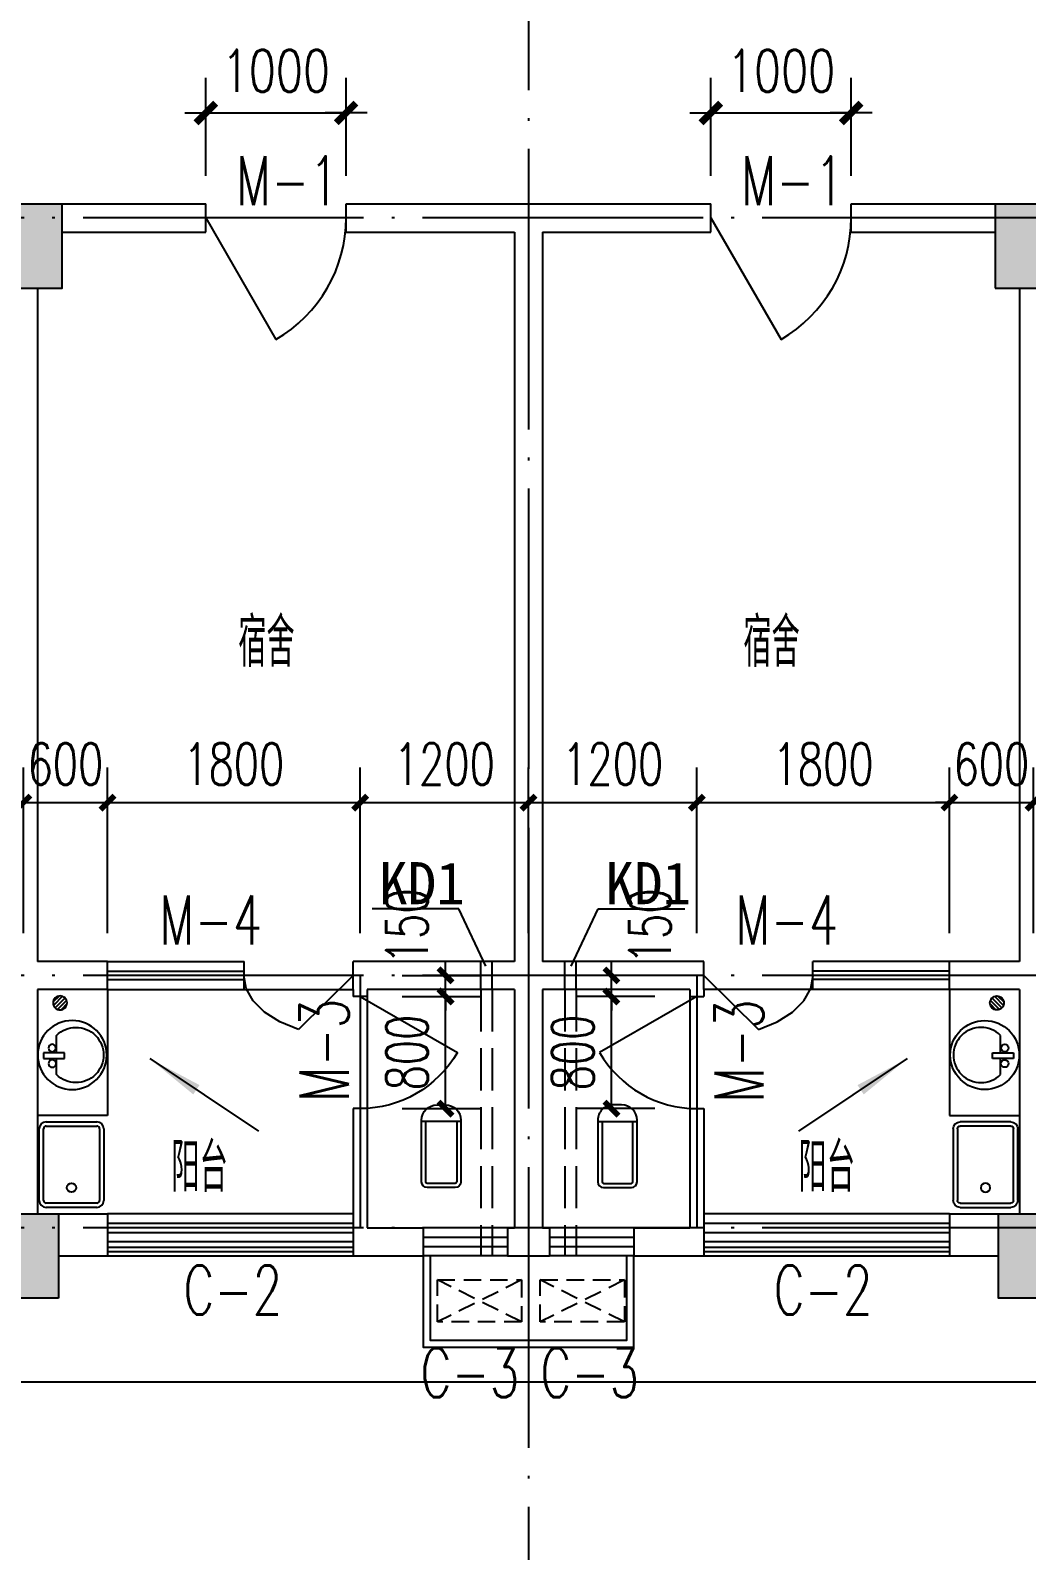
# Model space of a CAD drawing. Extents: x -105837 to 547563, y 466041 to 508041.
# Drawn here: x 40920 to 48020, y 477346 to 488185 of the extents above; entities that cross this region are included whole.
import ezdxf
from ezdxf.enums import TextEntityAlignment as Align

# ---------------------------------------------------------------- set-up
doc = ezdxf.new("R2010")
doc.units = 0
doc.header["$LTSCALE"] = 1000
doc.header["$MEASUREMENT"] = 0
for name, pattern in [('DASH', [0.35, 0.25, -0.1]), ('DOTE', [2.42, 2, -0.2, 0.02, -0.2]), ('HIDDEN2', [0.1875, 0.125, -0.0625])]:
    doc.linetypes.add(name, pattern=pattern)
doc.layers.get('0').update_dxf_attribs({"linetype": 'CONTINUOUS'})
doc.layers.get('DEFPOINTS').update_dxf_attribs({"linetype": 'CONTINUOUS'})
for name, color, linetype in [('2106', 2, 'CONTINUOUS'), ('COLUMN', 4, 'CONTINUOUS'), ('DOTE', 1, 'DOTE'), ('K-空调', 33, 'CONTINUOUS'), ('PUB_DIM', 3, 'CONTINUOUS'), ('S详图索引', 7, 'CONTINUOUS'), ('t-填充', 8, 'CONTINUOUS'), ('WALL', 255, 'CONTINUOUS'), ('WINDOW', 4, 'CONTINUOUS'), ('WINDOW_TEXT', 7, 'CONTINUOUS'), ('洁具', 6, 'CONTINUOUS'), ('管井', 5, 'CONTINUOUS'), ('门窗名称', 7, 'CONTINUOUS')]:
    doc.layers.add(name, color=color, linetype=linetype)
doc.styles.add('_TCH_DIM_T3', font='SIMPLEX', dxfattribs={"width": 0.705882, "bigfont": 'GBCBIG'})
doc.styles.add('DIM_FONT', font='SIMPLEX.shx', dxfattribs={"width": 0.75})
doc.styles.add('SIMPLEX', font='SIMPLEX.SHX')
doc.styles.get("Standard").update_dxf_attribs({"font": 'txt.shx', "bigfont": 'hzdx.shx'})
doc.styles.add('国标仿宋', font='SIMPLEX.shx', dxfattribs={"width": 0.75, "bigfont": 'gbhzfs.shx'})
doc.styles.add('黑体', font='simhei.ttf', dxfattribs={"width": 0.7})
doc.dimstyles.new('_TCH_ARCH&&100', dxfattribs={"dimtxt": 297.5, "dimasz": 100, "dimexe": 250, "dimexo": 300, "dimgap": 126.25, "dimtad": 1, "dimdec": 0, "dimzin": 0, "dimdsep": 46, "dimtxsty": '_TCH_DIM_T3', "dimblk": 'ARCHTICK', "dimcen": 0.09, "dimclrt": 7, "dimazin": 2, "dimtfac": 1, "dimtdec": 0, "dimtix": 1, "dimtmove": 2, "dimatfit": 3, "dimfxl": 1, "dimtolj": 1, "dimtzin": 0, "dimarcsym": 0})
doc.dimstyles.new('DIMN', dxfattribs={"dimtxt": 300, "dimasz": 1, "dimexe": 250, "dimexo": 300, "dimgap": 150, "dimtad": 1, "dimdec": 0, "dimzin": 0, "dimdsep": 46, "dimtxsty": 'DIM_FONT', "dimblk": '_DIMX', "dimcen": 0.09, "dimclrt": 7, "dimadec": 0, "dimazin": 0, "dimtfac": 1, "dimtdec": 0, "dimtix": 1, "dimtmove": 2, "dimatfit": 3, "dimldrblk": '_DIMX', "dimfxl": 1, "dimtolj": 1, "dimtzin": 0, "dimarcsym": 0})

# ---------------------------------------------------------------- blocks, each defined once
blk = doc.blocks.new('10')
at = {"layer": '2106', "color": 8}
for points in [[(237104, 287460), (236554, 287460), (237104, 286860), (236554, 286860)], [(244304, 287460), (243754, 287460), (244304, 286860), (243754, 286860)], [(237079, 280260), (236579, 280260), (237079, 279660), (236579, 279660)], [(244279, 280260), (243779, 280260), (244279, 279660), (243779, 279660)]]:
    blk.add_solid(points, dxfattribs=at)
at = {"layer": 'COLUMN'}
for points in [[(236554, 286860), (237104, 286860), (237104, 287460), (236554, 287460)], [(243754, 286860), (244304, 286860), (244304, 287460), (243754, 287460)], [(237079, 279660), (236579, 279660), (236579, 280260), (237079, 280260)], [(244279, 279660), (243779, 279660), (243779, 280260), (244279, 280260)]]:
    blk.add_lwpolyline(points, close=True, dxfattribs=at)
blk = doc.blocks.new('_DIMX')
blk.add_line((-150, 0), (150, 0))
at = {"const_width": 50}
blk.add_lwpolyline([(-70, -70), (70, 70)], dxfattribs=at)
blk = doc.blocks.new('*D270')
at = {"layer": 'DEFPOINTS', "color": 0, "transparency": 16777216}
for p in [(43170, 487596), (42170, 486847), (43170, 486847)]:
    blk.add_point(p, dxfattribs=at)
at = {"layer": 'PUB_DIM', "color": 0, "lineweight": -2, "transparency": 16777216}
for p, q in [((42170, 487147), (42170, 487846)), ((43170, 487147), (43170, 487846)), ((42169, 487596), (42168, 487596)), ((42170, 487596), (43170, 487596)), ((43171, 487596), (43172, 487596))]:
    blk.add_line(p, q, dxfattribs=at)
blk.add_blockref('_DIMX', (42170, 487596), dxfattribs=at)
at = {"layer": 'PUB_DIM', "color": 0, "lineweight": -2, "transparency": 16777216, "rotation": 180}
blk.add_blockref('_DIMX', (43170, 487596), dxfattribs=at)
at = {"layer": 'PUB_DIM', "color": 7, "transparency": 16777216, "insert": (42670, 487896), "char_height": 300, "attachment_point": 5, "style": 'DIM_FONT'}
blk.add_mtext('\\A1;1000', dxfattribs=at)
blk = doc.blocks.new('_dblk')
blk.add_line((-0.5, 0), (0, -0.866))
blk.add_arc((-0.5, 0), 1, 300, 0)
at = {"layer": 'WINDOW_TEXT', "style": 'SIMPLEX', "flags": 9}
blk.add_attdef('A', text='', height=1, dxfattribs=at).set_placement((0, 1.5), align=Align.MIDDLE)
blk = doc.blocks.new('_WBLK')
for p, q in [((-0.5, 0.5), (0.5, 0.5)), ((0.5, 0.1667), (-0.5, 0.1667)), ((0.5, -0.1667), (-0.5, -0.1667)), ((-0.5, -0.5), (0.5, -0.5))]:
    blk.add_line(p, q)
at = {"layer": 'WINDOW_TEXT', "style": 'SIMPLEX', "flags": 9}
blk.add_attdef('A', text='', height=1, dxfattribs=at).set_placement((0, 1.5), align=Align.MIDDLE)
blk = doc.blocks.new('_B8IMA')
for p, q in [((0.2774, 1.9293), (0.202, 1.6557)), ((0.5, 0), (0.2774, 1.9293)), ((0.202, 1.6557), (0.1396, 1.3096)), ((0.1396, 1.3096), (0.093, 0.9062)), ((0.093, 0.9062), (0.0642, 0.4632)), ((-0.5, 0.5), (0.0562, 0.5)), ((0.0562, 0.5), (0.0562, -0.5)), ((0.0642, 0.4632), (0.0545, 0)), ((-0.5, 0.15), (0.0562, 0.15)), ((-0.5, -0.15), (0.0562, -0.15)), ((-0.5, -0.5), (0.0562, -0.5))]:
    blk.add_line(p, q)
blk = doc.blocks.new('_arrow')
blk.add_solid([(0, 0), (-1, 0.1), (-1, -0.1)])
blk = doc.blocks.new('831Q1OE7')
at = {"color": 0}
for p, q in [((-49, 7), (-7, 49)), ((-47, -18), (18, 47)), ((-35, -35), (35, 35)), ((-18, -47), (47, 18)), ((7, -49), (49, -7))]:
    blk.add_line(p, q, dxfattribs=at)
at = {"extrusion": (0, 0, -1)}
blk.add_ellipse((0, 0), major_axis=(35.4, 35.4), ratio=1, dxfattribs=at)
at = {"width": 0.8, "flags": 9}
for tag in ['XSIZE', 'YSIZE']:
    blk.add_attdef(tag, (0, 0), '', height=0.5, dxfattribs=at)
blk = doc.blocks.new('_E33IEP')
for p, q in [((135, 135), (135, 20)), ((44, -21), (44, 20)), ((44, 20), (194, 20)), ((194, 20), (194, -21)), ((194, -21), (44, -21)), ((135, -21), (135, -144))]:
    blk.add_line(p, q)
for centre, radius in [((248, -5), 246), ((106, 56), 26.7), ((105, -55), 26.7)]:
    blk.add_circle(centre, radius)
blk.add_arc((274, -5), 197, 225.2527, 134.7473)
at = {"style": 'DIM_FONT', "width": 0.8, "flags": 9}
for tag in ['XSIZE', 'YSIZE']:
    blk.add_attdef(tag, (0, 0), '', height=0.5, dxfattribs=at)
at = {"width": 0.8, "flags": 9}
for tag in ['YSIZE', 'XSIZE']:
    blk.add_attdef(tag, (2, -251), '', height=150, dxfattribs=at)
blk = doc.blocks.new('831PN7ET')
for p, q in [((-255, 0), (255, 0)), ((-305, -410), (-305, -50)), ((-275, -410), (-275, -50)), ((-255, -30), (255, -30)), ((275, -50), (275, -410)), ((305, -50), (305, -410)), ((255, -430), (-255, -430)), ((255, -460), (-255, -460))]:
    blk.add_line(p, q)
blk.add_circle((165, -230), 32.5)
for centre, radius, start, end in [((-255, -50), 50, 90, 180), ((255, -50), 50, 0, 90), ((-255, -50), 20, 90, 180), ((255, -50), 20, 0, 90), ((-255, -410), 50, 180, 270), ((-255, -410), 20, 180, 270), ((255, -410), 50, 270, 0), ((255, -410), 20, 270, 0)]:
    blk.add_arc(centre, radius, start, end)
at = {"width": 0.8, "flags": 9}
for tag in ['XSIZE', 'YSIZE']:
    blk.add_attdef(tag, (0, 0), '', height=0.5, dxfattribs=at)
blk = doc.blocks.new('831OOUV1')
for p, q in [((100, 0), (-100, 0)), ((-140, -40), (-140, -480)), ((-110, -40), (-110, -470)), ((100, -30), (-100, -30)), ((110, -470), (110, -40)), ((140, -480), (140, -40)), ((140, -470), (-140, -470)), ((-30, -590), (30, -590))]:
    blk.add_line(p, q)
for centre, radius, start, end in [((-100, -40), 40, 90, 180), ((100, -40), 40, 0, 90), ((-100, -40), 10, 90, 180), ((100, -40), 10, 0, 90), ((-30, -480), 110, 180, 270), ((30, -480), 110, 270, 0)]:
    blk.add_arc(centre, radius, start, end)
at = {"width": 0.8, "flags": 9}
for tag in ['XSIZE', 'YSIZE']:
    blk.add_attdef(tag, (0, 0), '', height=0.5, dxfattribs=at)
blk = doc.blocks.new('*D447')
at = {"layer": 'DEFPOINTS', "color": 0, "transparency": 16777216}
for p in [(46770, 487596), (45770, 486847), (46770, 486847)]:
    blk.add_point(p, dxfattribs=at)
at = {"layer": 'PUB_DIM', "color": 0, "lineweight": -2, "transparency": 16777216}
for p, q in [((45770, 487147), (45770, 487846)), ((46770, 487147), (46770, 487846)), ((45769, 487596), (45768, 487596)), ((45770, 487596), (46770, 487596)), ((46771, 487596), (46772, 487596))]:
    blk.add_line(p, q, dxfattribs=at)
blk.add_blockref('_DIMX', (45770, 487596), dxfattribs=at)
at = {"layer": 'PUB_DIM', "color": 0, "lineweight": -2, "transparency": 16777216, "rotation": 180}
blk.add_blockref('_DIMX', (46770, 487596), dxfattribs=at)
at = {"layer": 'PUB_DIM', "color": 7, "transparency": 16777216, "insert": (46270, 487896), "char_height": 300, "attachment_point": 5, "style": 'DIM_FONT'}
blk.add_mtext('\\A1;1000', dxfattribs=at)
blk = doc.blocks.new('_ArchTick')
at = {"color": 0, "linetype": 'ByBlock', "const_width": 0.4}
blk.add_lwpolyline([(-0.5, -0.5), (0.5, 0.5)], dxfattribs=at)
blk = doc.blocks.new('*D881')
at = {"layer": 'DEFPOINTS', "color": 0, "transparency": 16777216}
for p in [(45061, 481447), (45670, 481447), (45670, 481297)]:
    blk.add_point(p, dxfattribs=at)
at = {"layer": 'PUB_DIM', "color": 0, "lineweight": -2, "transparency": 16777216}
for p, q in [((45370, 481447), (44811, 481447)), ((45061, 481447), (45061, 481547)), ((45061, 481297), (45061, 481447)), ((45370, 481297), (44811, 481297)), ((45061, 481297), (45061, 481197))]:
    blk.add_line(p, q, dxfattribs=at)
at = {"layer": 'PUB_DIM', "color": 0, "lineweight": -2, "transparency": 16777216, "xscale": 100, "yscale": 100, "zscale": 100}
for p, rotation in [((45061, 481447), 270), ((45061, 481297), 90)]:
    blk.add_blockref('_ArchTick', p, dxfattribs=dict(at, rotation=rotation))
at = {"layer": 'PUB_DIM', "color": 7, "transparency": 16777216, "insert": (45336, 481797), "char_height": 297.5, "attachment_point": 5, "rotation": 90, "style": '_TCH_DIM_T3'}
blk.add_mtext('\\A1;150', dxfattribs=at)
blk = doc.blocks.new('*D882')
at = {"layer": 'DEFPOINTS', "color": 0, "transparency": 16777216}
for p in [(45061, 481297), (45670, 481297), (45670, 480497)]:
    blk.add_point(p, dxfattribs=at)
at = {"layer": 'PUB_DIM', "color": 0, "lineweight": -2, "transparency": 16777216}
for p, q in [((45370, 481297), (44811, 481297)), ((45061, 480497), (45061, 481297)), ((45370, 480497), (44811, 480497))]:
    blk.add_line(p, q, dxfattribs=at)
at = {"layer": 'PUB_DIM', "color": 0, "lineweight": -2, "transparency": 16777216, "xscale": 100, "yscale": 100, "zscale": 100}
for p, rotation in [((45061, 481297), 90), ((45061, 480497), 270)]:
    blk.add_blockref('_ArchTick', p, dxfattribs=dict(at, rotation=rotation))
at = {"layer": 'PUB_DIM', "color": 7, "transparency": 16777216, "insert": (44786, 480897), "char_height": 297.5, "attachment_point": 5, "rotation": 90, "style": '_TCH_DIM_T3'}
blk.add_mtext('\\A1;800', dxfattribs=at)
blk = doc.blocks.new('*D883')
at = {"layer": 'DEFPOINTS', "color": 0, "transparency": 16777216}
for p in [(43270, 481447), (43879, 481447), (43270, 481297)]:
    blk.add_point(p, dxfattribs=at)
at = {"layer": 'PUB_DIM', "color": 0, "lineweight": -2, "transparency": 16777216}
for p, q in [((43570, 481447), (44129, 481447)), ((43879, 481447), (43879, 481547)), ((43879, 481297), (43879, 481447)), ((43570, 481297), (44129, 481297)), ((43879, 481297), (43879, 481197))]:
    blk.add_line(p, q, dxfattribs=at)
at = {"layer": 'PUB_DIM', "color": 0, "lineweight": -2, "transparency": 16777216, "xscale": 100, "yscale": 100, "zscale": 100}
for p, rotation in [((43879, 481447), 270), ((43879, 481297), 90)]:
    blk.add_blockref('_ArchTick', p, dxfattribs=dict(at, rotation=rotation))
at = {"layer": 'PUB_DIM', "color": 7, "transparency": 16777216, "insert": (43604, 481797), "char_height": 297.5, "attachment_point": 5, "rotation": 90, "style": '_TCH_DIM_T3'}
blk.add_mtext('\\A1;150', dxfattribs=at)
blk = doc.blocks.new('*D884')
at = {"layer": 'DEFPOINTS', "color": 0, "transparency": 16777216}
for p in [(43270, 481297), (43879, 481297), (43270, 480497)]:
    blk.add_point(p, dxfattribs=at)
at = {"layer": 'PUB_DIM', "color": 0, "lineweight": -2, "transparency": 16777216}
for p, q in [((43570, 481297), (44129, 481297)), ((43879, 480497), (43879, 481297)), ((43570, 480497), (44129, 480497))]:
    blk.add_line(p, q, dxfattribs=at)
at = {"layer": 'PUB_DIM', "color": 0, "lineweight": -2, "transparency": 16777216, "xscale": 100, "yscale": 100, "zscale": 100}
for p, rotation in [((43879, 481297), 90), ((43879, 480497), 270)]:
    blk.add_blockref('_ArchTick', p, dxfattribs=dict(at, rotation=rotation))
at = {"layer": 'PUB_DIM', "color": 7, "transparency": 16777216, "insert": (43604, 480897), "char_height": 297.5, "attachment_point": 5, "rotation": 90, "style": '_TCH_DIM_T3'}
blk.add_mtext('\\A1;800', dxfattribs=at)
blk = doc.blocks.new('*D885')
at = {"layer": 'DEFPOINTS', "color": 0, "transparency": 16777216}
for p in [(48070, 482679), (47470, 481447), (48070, 481447)]:
    blk.add_point(p, dxfattribs=at)
at = {"layer": 'PUB_DIM', "color": 0, "lineweight": -2, "transparency": 16777216}
for p, q in [((47470, 481747), (47470, 482929)), ((48070, 481747), (48070, 482929)), ((47470, 482679), (47370, 482679)), ((47470, 482679), (48070, 482679)), ((48070, 482679), (48170, 482679))]:
    blk.add_line(p, q, dxfattribs=at)
at = {"layer": 'PUB_DIM', "color": 0, "lineweight": -2, "transparency": 16777216, "xscale": 100, "yscale": 100, "zscale": 100}
blk.add_blockref('_ArchTick', (47470, 482679), dxfattribs=at)
at = {"layer": 'PUB_DIM', "color": 0, "lineweight": -2, "transparency": 16777216, "xscale": 100, "yscale": 100, "zscale": 100, "rotation": 180}
blk.add_blockref('_ArchTick', (48070, 482679), dxfattribs=at)
at = {"layer": 'PUB_DIM', "color": 7, "transparency": 16777216, "insert": (47770, 482954), "char_height": 297.5, "attachment_point": 5, "style": '_TCH_DIM_T3'}
blk.add_mtext('\\A1;600', dxfattribs=at)
blk = doc.blocks.new('*D886')
at = {"layer": 'DEFPOINTS', "color": 0, "transparency": 16777216}
for p in [(47470, 482679), (45670, 481447), (47470, 481447)]:
    blk.add_point(p, dxfattribs=at)
at = {"layer": 'PUB_DIM', "color": 0, "lineweight": -2, "transparency": 16777216}
for p, q in [((45670, 481747), (45670, 482929)), ((47470, 481747), (47470, 482929)), ((45670, 482679), (47470, 482679))]:
    blk.add_line(p, q, dxfattribs=at)
at = {"layer": 'PUB_DIM', "color": 0, "lineweight": -2, "transparency": 16777216, "xscale": 100, "yscale": 100, "zscale": 100, "rotation": 180}
blk.add_blockref('_ArchTick', (45670, 482679), dxfattribs=at)
at = {"layer": 'PUB_DIM', "color": 0, "lineweight": -2, "transparency": 16777216, "xscale": 100, "yscale": 100, "zscale": 100}
blk.add_blockref('_ArchTick', (47470, 482679), dxfattribs=at)
at = {"layer": 'PUB_DIM', "color": 7, "transparency": 16777216, "insert": (46570, 482954), "char_height": 297.5, "attachment_point": 5, "style": '_TCH_DIM_T3'}
blk.add_mtext('\\A1;1800', dxfattribs=at)
blk = doc.blocks.new('*D887')
at = {"layer": 'DEFPOINTS', "color": 0, "transparency": 16777216}
for p in [(45670, 482679), (44470, 481447), (45670, 481447)]:
    blk.add_point(p, dxfattribs=at)
at = {"layer": 'PUB_DIM', "color": 0, "lineweight": -2, "transparency": 16777216}
for p, q in [((44470, 481747), (44470, 482929)), ((45670, 481747), (45670, 482929)), ((44470, 482679), (45670, 482679))]:
    blk.add_line(p, q, dxfattribs=at)
at = {"layer": 'PUB_DIM', "color": 0, "lineweight": -2, "transparency": 16777216, "xscale": 100, "yscale": 100, "zscale": 100, "rotation": 180}
blk.add_blockref('_ArchTick', (44470, 482679), dxfattribs=at)
at = {"layer": 'PUB_DIM', "color": 0, "lineweight": -2, "transparency": 16777216, "xscale": 100, "yscale": 100, "zscale": 100}
blk.add_blockref('_ArchTick', (45670, 482679), dxfattribs=at)
at = {"layer": 'PUB_DIM', "color": 7, "transparency": 16777216, "insert": (45070, 482954), "char_height": 297.5, "attachment_point": 5, "style": '_TCH_DIM_T3'}
blk.add_mtext('\\A1;1200', dxfattribs=at)
blk = doc.blocks.new('*D888')
at = {"layer": 'DEFPOINTS', "color": 0, "transparency": 16777216}
for p in [(44470, 482679), (43270, 481447), (44470, 481447)]:
    blk.add_point(p, dxfattribs=at)
at = {"layer": 'PUB_DIM', "color": 0, "lineweight": -2, "transparency": 16777216}
for p, q in [((43270, 481747), (43270, 482929)), ((44470, 481747), (44470, 482929)), ((43270, 482679), (44470, 482679))]:
    blk.add_line(p, q, dxfattribs=at)
at = {"layer": 'PUB_DIM', "color": 0, "lineweight": -2, "transparency": 16777216, "xscale": 100, "yscale": 100, "zscale": 100, "rotation": 180}
blk.add_blockref('_ArchTick', (43270, 482679), dxfattribs=at)
at = {"layer": 'PUB_DIM', "color": 0, "lineweight": -2, "transparency": 16777216, "xscale": 100, "yscale": 100, "zscale": 100}
blk.add_blockref('_ArchTick', (44470, 482679), dxfattribs=at)
at = {"layer": 'PUB_DIM', "color": 7, "transparency": 16777216, "insert": (43870, 482954), "char_height": 297.5, "attachment_point": 5, "style": '_TCH_DIM_T3'}
blk.add_mtext('\\A1;1200', dxfattribs=at)
blk = doc.blocks.new('*D889')
at = {"layer": 'DEFPOINTS', "color": 0, "transparency": 16777216}
for p in [(43270, 482679), (41470, 481447), (43270, 481447)]:
    blk.add_point(p, dxfattribs=at)
at = {"layer": 'PUB_DIM', "color": 0, "lineweight": -2, "transparency": 16777216}
for p, q in [((41470, 481747), (41470, 482929)), ((43270, 481747), (43270, 482929)), ((41470, 482679), (43270, 482679))]:
    blk.add_line(p, q, dxfattribs=at)
at = {"layer": 'PUB_DIM', "color": 0, "lineweight": -2, "transparency": 16777216, "xscale": 100, "yscale": 100, "zscale": 100, "rotation": 180}
blk.add_blockref('_ArchTick', (41470, 482679), dxfattribs=at)
at = {"layer": 'PUB_DIM', "color": 0, "lineweight": -2, "transparency": 16777216, "xscale": 100, "yscale": 100, "zscale": 100}
blk.add_blockref('_ArchTick', (43270, 482679), dxfattribs=at)
at = {"layer": 'PUB_DIM', "color": 7, "transparency": 16777216, "insert": (42370, 482954), "char_height": 297.5, "attachment_point": 5, "style": '_TCH_DIM_T3'}
blk.add_mtext('\\A1;1800', dxfattribs=at)
blk = doc.blocks.new('*D890')
at = {"layer": 'DEFPOINTS', "color": 0, "transparency": 16777216}
for p in [(41470, 482679), (40870, 481447), (41470, 481447)]:
    blk.add_point(p, dxfattribs=at)
at = {"layer": 'PUB_DIM', "color": 0, "lineweight": -2, "transparency": 16777216}
for p, q in [((40870, 481747), (40870, 482929)), ((41470, 481747), (41470, 482929)), ((40870, 482679), (40770, 482679)), ((40870, 482679), (41470, 482679)), ((41470, 482679), (41570, 482679))]:
    blk.add_line(p, q, dxfattribs=at)
at = {"layer": 'PUB_DIM', "color": 0, "lineweight": -2, "transparency": 16777216, "xscale": 100, "yscale": 100, "zscale": 100}
blk.add_blockref('_ArchTick', (40870, 482679), dxfattribs=at)
at = {"layer": 'PUB_DIM', "color": 0, "lineweight": -2, "transparency": 16777216, "xscale": 100, "yscale": 100, "zscale": 100, "rotation": 180}
blk.add_blockref('_ArchTick', (41470, 482679), dxfattribs=at)
at = {"layer": 'PUB_DIM', "color": 7, "transparency": 16777216, "insert": (41170, 482954), "char_height": 297.5, "attachment_point": 5, "style": '_TCH_DIM_T3'}
blk.add_mtext('\\A1;600', dxfattribs=at)

msp = doc.modelspace()

# ---------------------------------------------------------------- linework, layer by layer
for p, q in [((42443.47768, 481347.06735), (43220.1323, 481347.06735)), ((46496.78693, 481347.06735), (45720.1323, 481347.06735)), ((43320.1323, 481297.06735), (43320.1323, 480497.06735)), ((45620.1323, 481297.06735), (45620.1323, 480497.06735)), ((41470.1323, 479447.06735), (43220.1323, 479447.06735)), ((45720.1323, 479447.06735), (47470.1323, 479447.06735))]:
    msp.add_line(p, q)
at = {"color": 6}
msp.add_lwpolyline([(67070.1323, 497747.06735), (67070.1323, 489147.06735), (67070.1323, 479647.06735), (67070.1323, 478547.06735), (19270.1323, 478547.06735), (18270.1323, 478547.06735), (18270.1323, 489247.06735)], dxfattribs=at)
at = {"layer": 'DOTE'}
for p, q in [((44470.1323, 499439.05978), (44470.1323, 476824.65569)), ((67494.95214, 486847.06735), (17776.09547, 486847.06735)), ((67494.95214, 481447.06735), (17776.09547, 481447.06735)), ((43270.1323, 481447.06735), (43270.1323, 479647.06735)), ((45670.1323, 481447.06735), (45670.1323, 479647.06735)), ((67494.95214, 479647.06735), (17776.09547, 479647.06735))]:
    msp.add_line(p, q, dxfattribs=at)
at = {"layer": 'K-空调', "linetype": 'HIDDEN2'}
for p, q in [((44421.08566, 479275.92, 1272.79221), (43821.08566, 478975.92, 1272.79221)), ((44421.08566, 478975.92, 1272.79221), (43821.08566, 479275.92, 1272.79221)), ((45153.54391, 478975.92, 1272.79221), (44553.54391, 479275.92, 1272.79221)), ((45153.54391, 479275.92, 1272.79221), (44553.54391, 478975.92, 1272.79221))]:
    msp.add_line(p, q, dxfattribs=at)
at = {"layer": 'K-空调'}
for points in [[(43720.1323, 479447.06735), (43720.1323, 478797.06735), (45220.1323, 478797.06735), (45220.1323, 479447.06735)], [(43770.1323, 479447.06735), (43770.1323, 478847.06735), (45170.1323, 478847.06735), (45170.1323, 479447.06735)]]:
    msp.add_lwpolyline(points, dxfattribs=at)
at = {"layer": 'K-空调', "linetype": 'HIDDEN2', "elevation": 1272.79221}
for points in [[(43821.08566, 478975.92), (43821.08566, 479275.92), (44421.08566, 479275.92), (44421.08566, 478975.92)], [(44553.54391, 478975.92), (44553.54391, 479275.92), (45153.54391, 479275.92), (45153.54391, 478975.92)]]:
    msp.add_lwpolyline(points, close=True, dxfattribs=at)
at = {"layer": 'PUB_DIM', "elevation": 1272.79221}
for points in [[(41770.20426, 480853.52922), (42545.0932, 480337.3354)], [(47170.06035, 480853.52922), (46395.17141, 480337.3354)]]:
    msp.add_lwpolyline(points, dxfattribs=at)
at = {"layer": 't-填充', "color": 6}
for p, q in [((41470.1323, 479509.69855), (43220.1323, 479509.69855)), ((45720.1323, 479509.69855), (47470.1323, 479509.69855)), ((41470.1323, 479479.69855), (43220.1323, 479479.69855)), ((45720.1323, 479479.69855), (47470.1323, 479479.69855))]:
    msp.add_line(p, q, dxfattribs=at)
at = {"layer": 'WALL', "linetype": 'Continuous'}
for p, q in [((39570.1323, 486947.06735), (41145.1323, 486947.06735)), ((41145.1323, 486947.06735), (42170.1323, 486947.06735)), ((43170.1323, 486947.06735), (44470.1323, 486947.06735)), ((44470.1323, 486947.06735), (45770.1323, 486947.06735)), ((46770.1323, 486947.06735), (48345.1323, 486947.06735)), ((41145.1323, 486747.06735), (42170.1323, 486747.06735)), ((43170.1323, 486747.06735), (44370.1323, 486747.06735)), ((44370.1323, 486747.06735), (44370.1323, 481547.06735)), ((44570.1323, 486747.06735), (45770.1323, 486747.06735)), ((44570.1323, 486747.06735), (44570.1323, 481547.06735)), ((46770.1323, 486747.06735), (47795.13154, 486747.06735)), ((40970.1323, 486347.06735), (40970.1323, 481547.06735)), ((47970.1323, 486347.06735), (47970.1323, 481547.06735)), ((41470.1323, 481547.06735), (40970.1323, 481547.06735)), ((44370.1323, 481547.06735), (43220.1323, 481547.06735)), ((45720.1323, 481547.06735), (44570.1323, 481547.06735)), ((47970.1323, 481547.06735), (47470.1323, 481547.06735)), ((40970.1323, 481347.06735), (40970.1323, 479747.06735)), ((41470.1323, 481347.06735), (40970.1323, 481347.06735)), ((44370.1323, 481347.06735), (43320.1323, 481347.06735)), ((44370.1323, 481347.06735), (44370.1323, 479647.06735)), ((45620.1323, 481347.06735), (44570.1323, 481347.06735)), ((44570.1323, 481347.06735), (44570.1323, 479647.06735)), ((47970.1323, 481347.06735), (47470.1323, 481347.06735)), ((47970.1323, 481347.06735), (47970.1323, 479747.06735))]:
    msp.add_line(p, q, dxfattribs=at)
at = {"layer": 'WALL'}
for p, q in [((42170.1323, 486747.06735), (42170.1323, 486947.06735)), ((43170.1323, 486747.06735), (43170.1323, 486947.06735)), ((45770.1323, 486747.06735), (45770.1323, 486947.06735)), ((46770.1323, 486747.06735), (46770.1323, 486947.06735)), ((41470.1323, 481347.06735), (41470.1323, 481547.06735)), ((43220.1323, 481347.06735), (43220.1323, 481547.06735)), ((45720.1323, 481347.06735), (45720.1323, 481547.06735)), ((47470.1323, 481347.06735), (47470.1323, 481547.06735)), ((43220.1323, 481347.06735), (43220.1323, 481297.06735)), ((43320.1323, 481347.06735), (43320.1323, 481297.06735)), ((45620.1323, 481347.06735), (45620.1323, 481297.06735)), ((45720.1323, 481347.06735), (45720.1323, 481297.06735)), ((43320.1323, 481297.06735), (43220.1323, 481297.06735)), ((45620.1323, 481297.06735), (45720.1323, 481297.06735)), ((43320.1323, 480497.06735), (43220.1323, 480497.06735)), ((43220.1323, 480497.06735), (43220.1323, 479647.06735)), ((43320.1323, 480497.06735), (43320.1323, 479647.06735)), ((45620.1323, 480497.06735), (45720.1323, 480497.06735)), ((45620.1323, 480497.06735), (45620.1323, 479647.06735)), ((45720.1323, 480497.06735), (45720.1323, 479647.06735)), ((40970.1323, 479747.06735), (41470.1323, 479747.06735)), ((41470.1323, 479747.06735), (41470.1323, 479447.06735)), ((47470.1323, 479747.06735), (47470.1323, 479447.06735)), ((47470.1323, 479747.06735), (47970.1323, 479747.06735)), ((43220.1323, 479647.06735), (43220.1323, 479447.06735)), ((43320.1323, 479647.06735), (43720.1323, 479647.06735)), ((43720.1323, 479647.06735), (43720.1323, 479447.06735)), ((44320.1323, 479647.06735), (44370.1323, 479647.06735)), ((44320.1323, 479647.06735), (44320.1323, 479447.06735)), ((44570.1323, 479647.06735), (44620.1323, 479647.06735)), ((44620.1323, 479647.06735), (44620.1323, 479447.06735)), ((45220.1323, 479647.06735), (45620.1323, 479647.06735)), ((45220.1323, 479647.06735), (45220.1323, 479447.06735)), ((45720.1323, 479647.06735), (45720.1323, 479447.06735)), ((41120.13154, 479447.06735), (41470.1323, 479447.06735)), ((43220.1323, 479447.06735), (43720.1323, 479447.06735)), ((44320.1323, 479447.06735), (44620.1323, 479447.06735)), ((45220.1323, 479447.06735), (45720.1323, 479447.06735)), ((47470.1323, 479447.06735), (47820.13154, 479447.06735))]:
    msp.add_line(p, q, dxfattribs=at)
at = {"layer": '洁具'}
for p, q in [((41470.1323, 481347.06735), (41470.1323, 480447.06735)), ((47470.1323, 481347.06735), (47470.1323, 480447.06735)), ((41470.1323, 480447.06735), (40970.1323, 480447.06735)), ((47470.1323, 480447.06735), (47970.1323, 480447.06735))]:
    msp.add_line(p, q, dxfattribs=at)
at = {"layer": '管井', "ltscale": 0.5}
for p, q in [((43972.8003, 481921.44463), (43356.93112, 481921.44569)), ((44165.54725, 481512.7616), (43972.8003, 481921.44463)), ((44774.71735, 481512.7616), (44967.46431, 481921.44463)), ((44967.46431, 481921.44463), (45583.33348, 481921.44569)), ((44130.1336, 481347.06735), (44130.13252, 481547.06735)), ((44210.1336, 481347.06735), (44210.13252, 481547.06735)), ((44730.131, 481347.06735), (44730.13208, 481547.06735)), ((44810.131, 481347.06735), (44810.13208, 481547.06735))]:
    msp.add_line(p, q, dxfattribs=at)
at = {"layer": '管井', "linetype": 'DASH', "ltscale": 1.2}
for p, q in [((44130.1336, 481347.06735), (44130.1336, 479447.06735)), ((44210.1336, 481347.06735), (44210.1336, 479447.06735)), ((44730.131, 481347.06735), (44730.131, 479447.06735)), ((44810.131, 481347.06735), (44810.131, 479447.06735))]:
    msp.add_line(p, q, dxfattribs=at)

# ---------------------------------------------------------------- block references
at = {"layer": 'COLUMN'}
msp.add_blockref('10', (-195958.38779, 199486.74693), dxfattribs=at)
at = {"layer": 'PUB_DIM'}
for p, xscale, yscale, zscale, rotation in [((41770.20426, 480853.52922, 1272.79221), 400.0000000000559, 400.0000000000559, 400.0000000000559, 146.3303519919988), ((47170.06035, 480853.52922, 1272.79221), -400.0000000000559, 400, 400, 213.6696480080012)]:
    msp.add_blockref('_arrow', p, dxfattribs=dict(at, xscale=xscale, yscale=yscale, zscale=zscale, rotation=rotation))
at = {"layer": 't-填充', "rotation": 180}
msp.add_blockref('831Q1OE7', (41131.34003, 481250.7972, 1272.79221), dxfattribs=at)
at = {"layer": 't-填充', "xscale": -1, "rotation": 180}
msp.add_blockref('831Q1OE7', (47808.92457, 481250.7972, 1272.79221), dxfattribs=at)
at = {"layer": 'WINDOW'}
for name, p, xscale, yscale, zscale in [('_dblk', (42670.1323, 486847.06735), 1000, 1000, 1000), ('_dblk', (46270.1323, 486847.06735), 1000, 1000, 1000), ('_B8IMA', (42345.1323, 481447.06735), 1750, -200, 1750), ('_B8IMA', (46595.1323, 481447.06735), -1749.999999999942, -200, 1749.999999999942)]:
    msp.add_blockref(name, p, dxfattribs=dict(at, xscale=xscale, yscale=yscale, zscale=zscale))
for name, p, xscale, yscale, zscale, rotation in [('_dblk', (43270.1323, 480897.06735), 800, -800, 800, 270), ('_dblk', (45670.1323, 480897.06735), 800, 800, 800, 270), ('_WBLK', (42345.1323, 479647.06735), 1749.999999999971, 200, 1749.999999999971, 180), ('_WBLK', (46595.1323, 479647.06735), 1750.000000000029, 200, 1750.000000000029, 180), ('_WBLK', (44020.1323, 479547.06735), 600, 200, 600, 180), ('_WBLK', (44920.1323, 479547.06735), 600, 200, 600, 180)]:
    msp.add_blockref(name, p, dxfattribs=dict(at, xscale=xscale, yscale=yscale, zscale=zscale, rotation=rotation))
at = {"layer": '洁具', "xscale": -1}
for name, p, rotation in [('_E33IEP', (40970.1323, 480874.39232), 180), ('831OOUV1', (43848.25415, 479934.38726), 180), ('831PN7ET', (47497.13454, 480098.23194), 90)]:
    msp.add_blockref(name, p, dxfattribs=dict(at, rotation=rotation))
at = {"layer": '洁具'}
for name, p, rotation in [('_E33IEP', (47970.1323, 480874.39232), 180), ('831OOUV1', (45104.1034, 479934.38726), 180), ('831PN7ET', (41443.13006, 480098.23194), 270)]:
    msp.add_blockref(name, p, dxfattribs=dict(at, rotation=rotation))

# ---------------------------------------------------------------- texts
at = {"layer": 'S详图索引', "style": '国标仿宋', "width": 0.8}
for s, p in [('宿舍', (42400.81096, 483647.33994)), ('宿舍', (46000.81096, 483647.33994)), ('阳台', (41924.14428, 479903.32333, 1272.79221)), ('阳台', (46394.22558, 479903.32333, 1272.79221))]:
    msp.add_text(s, height=350, dxfattribs=at).set_placement(p)
at = {"layer": '管井', "ltscale": 0.5, "style": '黑体'}
for rotation, p in [(359.999689053, (43710.54944, 482104.58813)), (0.000310947, (45323.78494, 482104.58813))]:
    msp.add_text('KD1', height=300, rotation=rotation, dxfattribs=at).set_placement(p, align=Align.MIDDLE)
at = {"layer": '门窗名称', "style": '国标仿宋', "width": 0.7}
for s, p in [('M-1', (42383.8898, 486937.8573)), ('M-1', (45983.8898, 486937.8573)), ('M-4', (41837.68194, 481667.17466, -1272.79221)), ('M-4', (45942.78415, 481667.17466, -1272.79221)), ('C-2', (42010.70568, 479028.35439)), ('C-2', (46217.89226, 479028.35439)), ('C-3', (43700.72166, 478438.97478)), ('C-3', (44554.68088, 478438.97478))]:
    msp.add_text(s, height=350, dxfattribs=at).set_placement(p)
for p in [(43188.61618, 480545.19041), (46145.00221, 480540.26738)]:
    msp.add_text('M-3', height=350, rotation=90, dxfattribs=at).set_placement(p)

# ---------------------------------------------------------------- dimensions: what is measured, and where the dimension line sits
at = {"layer": 'PUB_DIM'}
for p1, p2, distance, dimstyle, picture, middle in [((42170.1323, 486847.06735, 1272.79221), (43170.1323, 486847.06735, 1272.79221), 749.23644, 'DIMN', '*D270', (42670.1323, 487896.3038, 1272.79221)), ((45770.1323, 486847.06735, 1272.79221), (46770.1323, 486847.06735, 1272.79221), 749.23644, 'DIMN', '*D447', (46270.1323, 487896.3038, 1272.79221)), ((40870.1323, 481447.06735), (41470.1323, 481447.06735), 1231.75543, '_TCH_ARCH&&100', '*D890', (41170.1323, 482953.82278)), ((41470.1323, 481447.06735), (43270.1323, 481447.06735), 1231.75543, '_TCH_ARCH&&100', '*D889', (42370.1323, 482953.82278)), ((43270.1323, 481447.06735), (44470.1323, 481447.06735), 1231.75543, '_TCH_ARCH&&100', '*D888', (43870.1323, 482953.82278)), ((44470.1323, 481447.06735), (45670.1323, 481447.06735), 1231.75543, '_TCH_ARCH&&100', '*D887', (45070.1323, 482953.82278)), ((45670.1323, 481447.06735), (47470.1323, 481447.06735), 1231.75543, '_TCH_ARCH&&100', '*D886', (46570.1323, 482953.82278)), ((47470.1323, 481447.06735), (48070.1323, 481447.06735), 1231.75543, '_TCH_ARCH&&100', '*D885', (47770.1323, 482953.82278)), ((43270.1323, 480497.06735), (43270.1323, 481297.06735), -608.82157, '_TCH_ARCH&&100', '*D884', (43603.95387, 480897.06735)), ((45670.1323, 480497.06735), (45670.1323, 481297.06735), 608.82157, '_TCH_ARCH&&100', '*D882', (44786.31073, 480897.06735))]:
    dim = msp.add_aligned_dim(p1=p1, p2=p2, distance=distance, dimstyle=dimstyle, dxfattribs=at)
    dim.commit()
    dim.dimension.update_dxf_attribs({"geometry": picture, "text_midpoint": middle})
for base, p1, p2, picture, middle in [((43878.95387, 481447.06735), (43270.1323, 481297.06735), (43270.1323, 481447.06735), '*D883', (43603.95387, 481797.06735)), ((45061.31073, 481447.06735), (45670.1323, 481297.06735), (45670.1323, 481447.06735), '*D881', (45336.31073, 481797.06735))]:
    dim = msp.add_linear_dim(base=base, p1=p1, p2=p2, angle=90, dimstyle='_TCH_ARCH&&100', dxfattribs=at)
    dim.commit()
    dim.dimension.update_dxf_attribs({"geometry": picture, "text_midpoint": middle, "dimtype": 129})

doc.saveas('drawing.dxf')
